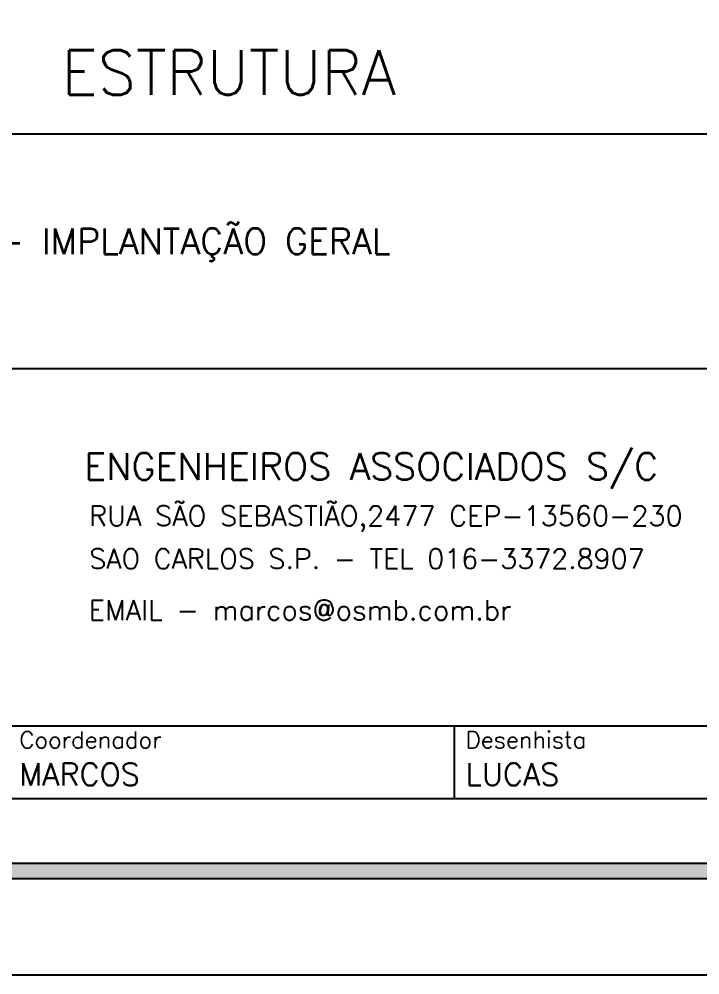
# Model space of a CAD drawing. Extents: x -9640 to 3028, y -691 to 5617.
# Drawn here: x 1985 to 2443, y -691 to -49 of the extents above; entities that cross this region are included whole.
import ezdxf

# ---------------------------------------------------------------- set-up
doc = ezdxf.new("R2010")
doc.units = 0
doc.header["$LTSCALE"] = 100
doc.header["$MEASUREMENT"] = 0
doc.layers.get('0').update_dxf_attribs({"color": 245, "linetype": 'CONTINUOUS'})
for name, color, linetype in [('16', 5, 'CONTINUOUS'), ('9', 3, 'CONTINUOUS'), ('TEX1', 7, 'CONTINUOUS'), ('TEX2', 7, 'CONTINUOUS')]:
    doc.layers.add(name, color=color, linetype=linetype)
doc.styles.get("Standard").update_dxf_attribs({"font": 'ROMANS.SHX'})

msp = doc.modelspace()

# ---------------------------------------------------------------- linework, layer by layer
for p, q in [((1715.424399, -126.136928), (2877.924399, -126.136928)), ((1715.424399, -283.636928), (2877.924399, -283.636928)), ((1715.424399, -523.636928), (2877.924399, -523.636928)), ((2277.924399, -572.386928), (2277.924399, -523.636928)), ((1715.424399, -572.386928), (2877.924399, -572.386928))]:
    msp.add_line(p, q)
for points in [[(-9639.575601, -690.886928), (3027.924399, -690.886928), (3027.924399, 5616.613072), (-9639.575601, 5616.613072), (-9639.575601, -690.886928)], [(2952.924399, -615.886928), (2952.924399, -626.386928), (-9462.575601, -626.386928), (-9462.575601, 5552.113072), (2952.924399, 5552.113072), (2952.924399, 5541.613072), (-9452.075601, 5541.613072), (-9452.075601, -615.886928), (2952.924399, -615.886928)], [(-9452.075601, -615.886928), (2952.924399, -615.886928), (2952.924399, 5541.613072), (-9452.075601, 5541.613072), (-9452.075601, -615.886928)]]:
    msp.add_lwpolyline(points)
for points in [[(2952.924399, -626.386928), (-9462.575601, -626.386928), (-9452.075601, -615.886928)], [(2952.924399, -626.386928), (-9452.075601, -615.886928), (2952.924399, -615.886928)]]:
    msp.add_solid(points)

# ---------------------------------------------------------------- texts
for s, height, p in [('RUA SÃO SEBASTIÃO,2477 CEP-13560-230', 13.41, (2032.335601, -389.337087)), ('SAO CARLOS S.P. - TEL 016-3372.8907', 13.32, (2032.335601, -418.067649)), ('EMAIL - marcos@osmb.com.br', 13.5, (2031.950967, -452.619505))]:
    msp.add_text(s, height=height).set_placement(p)
at = {"layer": '16', "color": 4}
msp.add_text('FORMAS DO TÉRREO - IMPLANTAÇÃO GERAL', height=17.25, dxfattribs=at).set_placement((1723.95877, -206.760311))
at = {"layer": '9'}
msp.add_text('ENGENHEIROS ASSOCIADOS S/C', height=18, dxfattribs=at).set_placement((2029.090829, -358.396751))
at = {"layer": 'TEX1'}
for s, height, p in [('Coordenador', 11.25, (1985.424399, -538.636928)), ('Desenhista', 11.25, (2285.424399, -538.636928)), ('MARCOS', 15, (1985.366108, -563.678652)), ('LUCAS', 15, (2285.366108, -563.678652))]:
    msp.add_text(s, height=height, dxfattribs=at).set_placement(p)
at = {"layer": 'TEX2'}
msp.add_text('ESTRUTURA', height=30, dxfattribs=at).set_placement((2013.623617, -99.886928))

doc.saveas('drawing.dxf')
